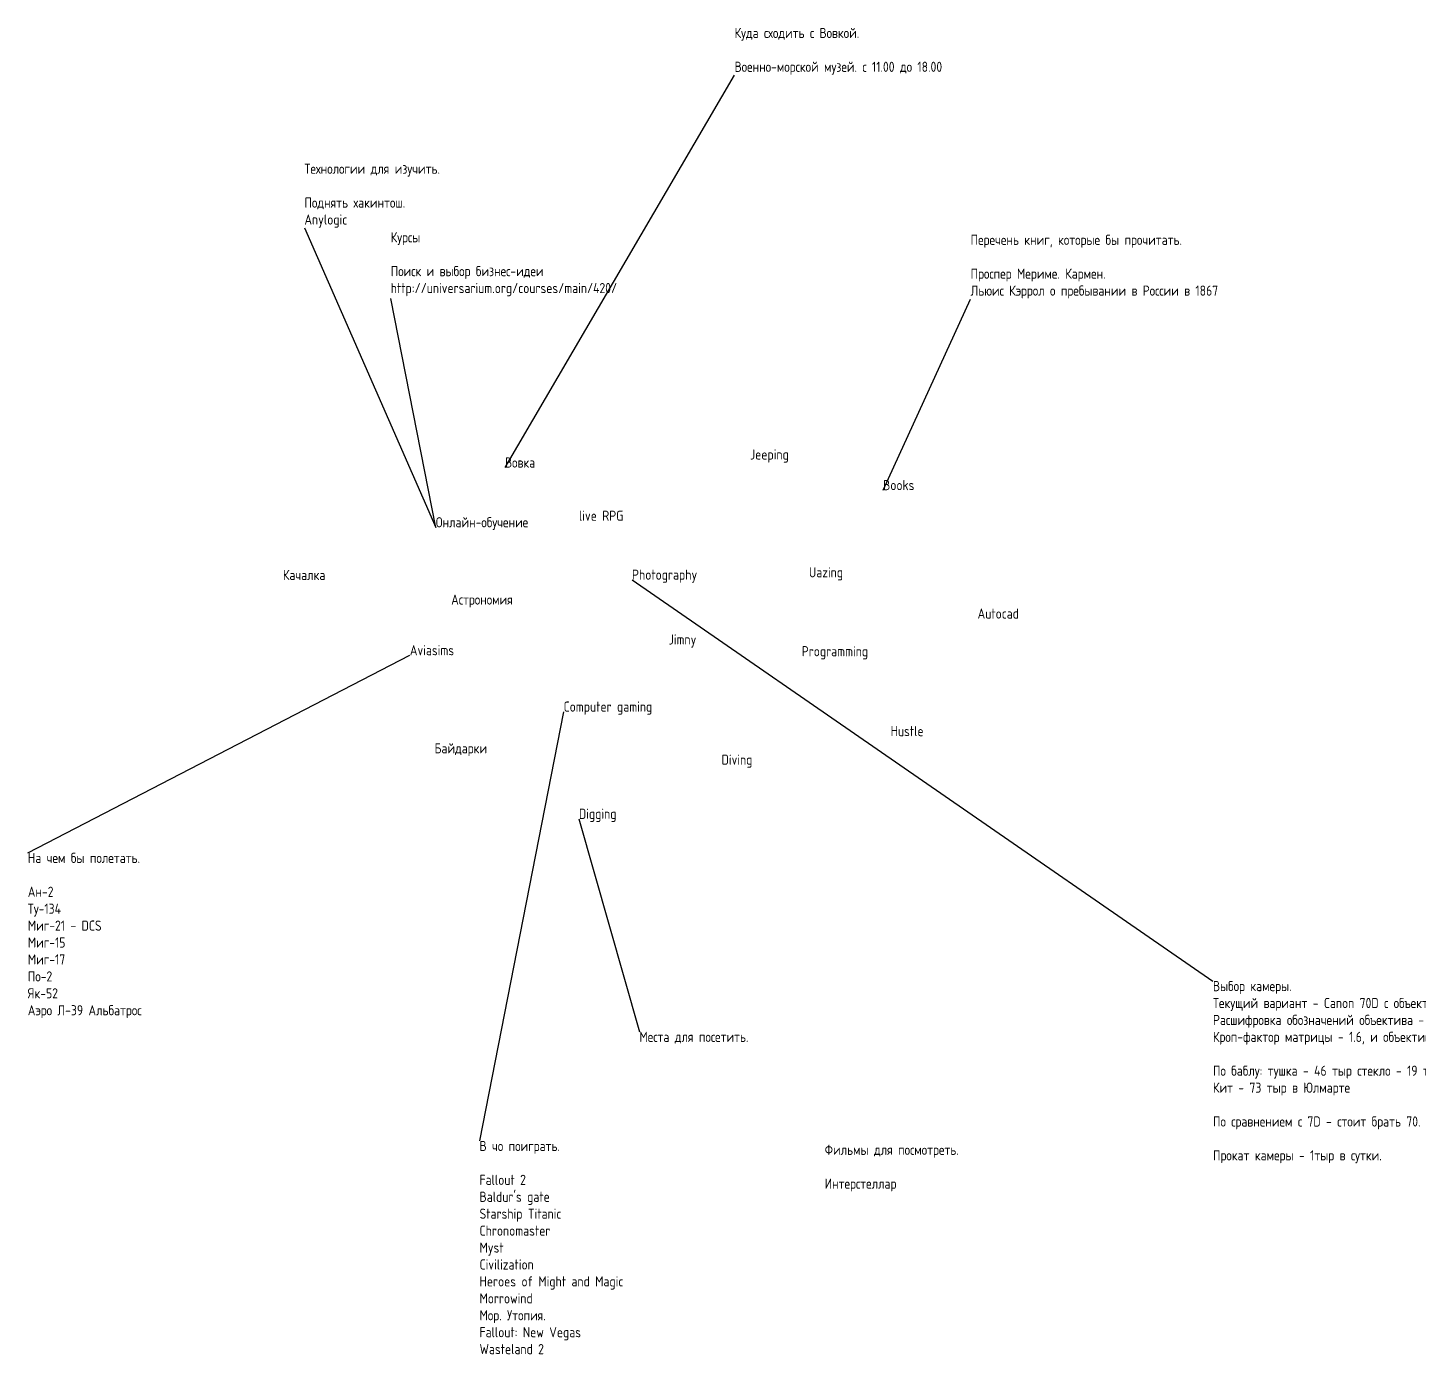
# Model space of a CAD drawing. Header units: millimetres. Extents: x -978 to 2856, y -2564 to 866.
# Drawn here: x -978 to -430, y -633 to -110 of the extents above; entities that cross this region are included whole.
import ezdxf

# ---------------------------------------------------------------- set-up
doc = ezdxf.new("R2010")
doc.units = ezdxf.units.MM
doc.header["$MEASUREMENT"] = 0
doc.styles.add('texxt', font='romans.shx', dxfattribs={"width": 0.8})

msp = doc.modelspace()

# ---------------------------------------------------------------- linework, layer by layer
for p, q in [((-789.96, -283.74), (-699.5, -129.17)), ((-869, -189.33), (-817.19, -307.27)), ((-817.19, -307.27), (-835, -217.1)), ((-640.98, -292.63), (-606.5, -217.33)), ((-739.92, -327.91), (-511, -486)), ((-978, -435.5), (-827.46, -357.67)), ((-766.87, -379.89), (-800, -549)), ((-760.83, -422.13), (-737, -506))]:
    msp.add_line(p, q)

# ---------------------------------------------------------------- texts
at = {"style": 'texxt', "width": 0.8}
for s, p in [('Jeeping', (-693.41, -280.56)), ('Вовка', (-789.96, -283.74)), ('Books', (-640.98, -292.63)), ('live RPG', (-760.83, -304.7)), ('Онлайн-обучение', (-817.19, -307.27)), ('Uazing', (-670.18, -326.98)), ('Качалка', (-877.49, -328.03)), ('Photography', (-739.92, -327.91)), ('Астрономия', (-811.18, -337.72)), ('Autocad', (-603.75, -343.23)), ('Jimny', (-725.46, -353.44)), ('Aviasims', (-827.46, -357.67)), ('Programming', (-673.03, -358.08)), ('Computer gaming', (-766.87, -379.89)), ('Hustle', (-638.01, -389.55)), ('Байдарки', (-817.74, -396.33)), ('Diving', (-704.62, -400.78)), ('Digging', (-760.83, -422.13))]:
    msp.add_text(s, height=4, dxfattribs=at).set_placement(p)
at = {"char_height": 4, "attachment_point": 1, "style": 'texxt'}
for s, insert in [('{\\Fromans|c204;Куда сходить с Вовкой.}\\P\\P{\\Fromans|c204;Военно-морской музей.} {\\Fromans|c204;с }11.00 {\\Fromans|c204;до }18.00', (-699.5, -110.5)), ('{\\Fromans|c204;Технологии для изучить.\\P\\PПоднять хакинтош.}\\PAnylogic', (-869, -164)), ('{\\Fromans|c204;Курсы\\P\\PПоиск и выбор бизнес-идеи}\\P{\\Fromans|c204;http://universarium.org/courses/main/420/}', (-835, -191)), ('{\\Fromans|c204;Перечень книг, которые бы прочитать.\\P\\PПроспер Мериме. Кармен.}\\P{\\Fromans|c204;Льюис Кэррол о пребывании в России в }1867', (-606.5, -192)), ('{\\Fromans|c204;На чем бы полетать.\\P\\PАн-2\\PТу-134\\PМиг-21 - }DCS\\P{\\Fromans|c204;Миг-15\\PМиг-17\\PПо-2}\\P{\\Fromans|c204;Як-52\\PАэро Л-39 Альбатрос}', (-978, -435.5)), ('Выбор камеры. \\PТекущий вариант - Canon 70D с объективом 18-135 IS STM\\PРасшифровка обозначений объектива - IS - image stabilizer, STM - Stepper motor\\PКроп-фактор матрицы - 1.6, и объектив будет 28.8-216.0\\P\\PПо баблу: тушка - 46 тыр стекло - 19 тыр. Итого - 65 тыр.\\PКит - 73 тыр в Юлмарте\\P\\PПо сравнением с 7D - стоит брать 70.\\P\\PПрокат камеры - 1тыр в сутки.', (-511, -486)), ('{\\Fromans|c204;Места для посетить.}', (-737, -506)), ("{\\Fromans|c204;В чо поиграть.\\P}\\PFallout 2\\PBaldur's gate\\PStarship Titanic\\PChronomaster\\PMyst\\PCivilization\\PHeroes of Might and Magic\\PMorrowind\\P{\\Fromans|c204;Мор. Утопия.}\\PFallout: New Vegas\\PWasteland 2", (-800, -549)), ('{\\Fromans|c204;Фильмы для посмотреть.\\P\\PИнтерстеллар}', (-664, -550.5))]:
    msp.add_mtext_dynamic_manual_height_columns(s, width=242.2389, gutter_width=20, heights=[0], dxfattribs=dict(at, insert=insert))

doc.saveas('drawing.dxf')
